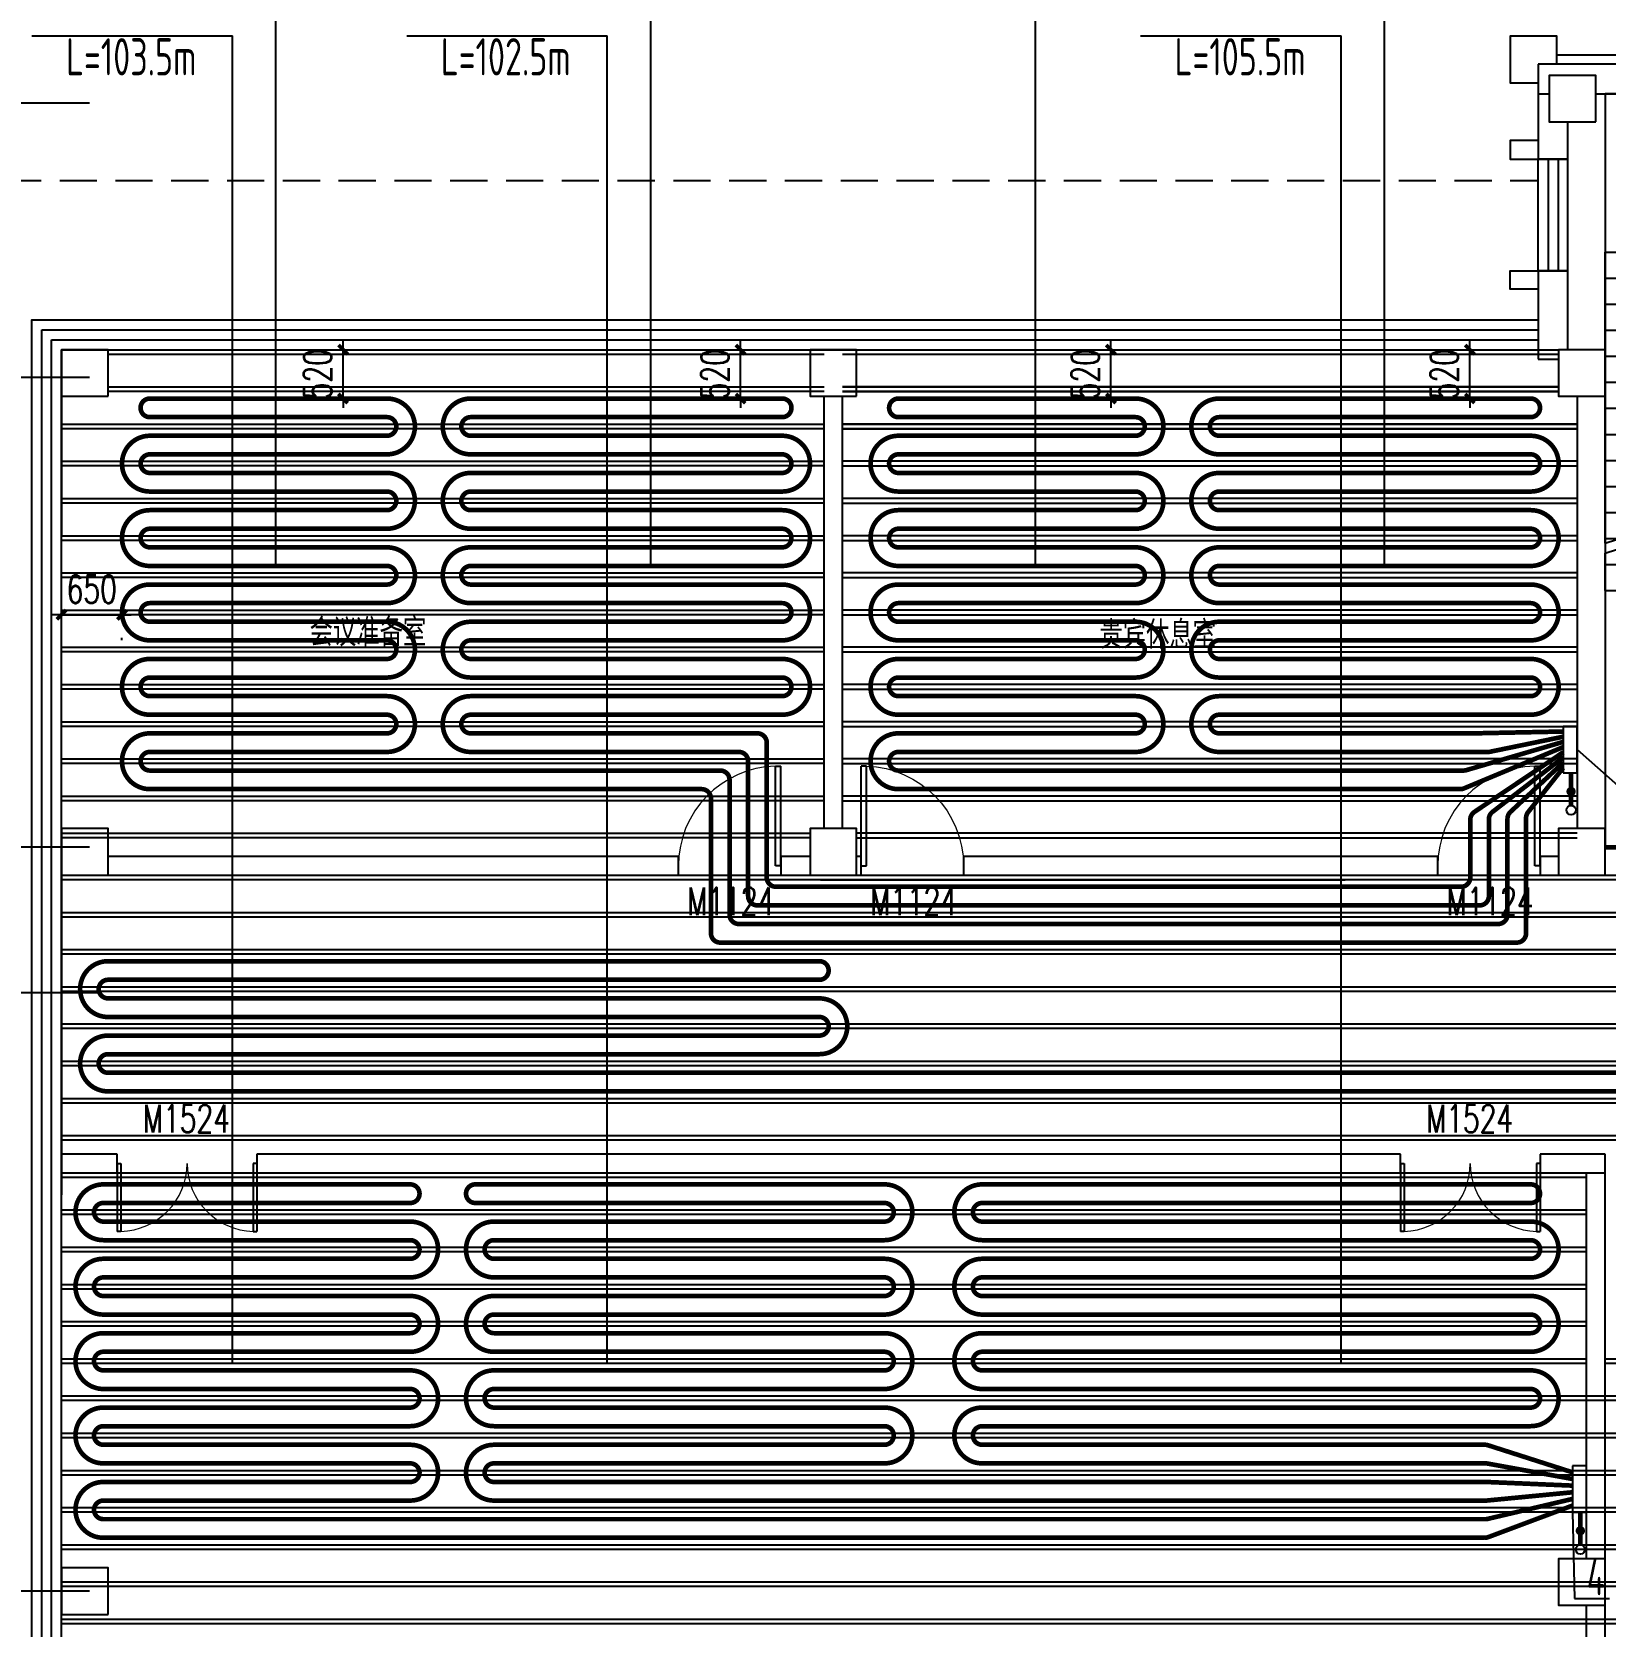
# Model space of a CAD drawing. Extents: x 2430460 to 2514560, y -608375 to -364775.
# Drawn here: x 2442863 to 2459782, y -452918 to -435776 of the extents above; entities that cross this region are included whole.
import ezdxf

# ---------------------------------------------------------------- set-up
doc = ezdxf.new("R2010")
doc.units = 0
doc.header["$LTSCALE"] = 1000
doc.header["$MEASUREMENT"] = 0
for name, pattern in [('_DASH', [0.6, 0.4, -0.2]), ('CENTER', [2, 1.25, -0.25, 0.25, -0.25]), ('DASH', [0.35, 0.25, -0.1])]:
    doc.linetypes.add(name, pattern=pattern)
doc.layers.add('A-FLOR-IDEN', color=7, linetype='Continuous', lineweight=20)
for name, color, linetype in [('AXIS', 3, 'Continuous'), ('COLUMN', 9, 'Continuous'), ('CURTWALL', 4, 'Continuous'), ('EQ-采暖分集水器', 7, 'Continuous'), ('PIPE-地暖供', 4, 'Continuous'), ('PIPE-暖供水', 3, 'Continuous'), ('STAIR', 2, 'Continuous'), ('TH_DIM', 3, 'Continuous'), ('VPIPE-暖供水', 3, 'Continuous'), ('VPIPE-暖回水', 2, 'Continuous'), ('WALL', 9, 'Continuous'), ('WINDOW', 4, 'Continuous'), ('WINDOW_TEXT', 7, 'Continuous'), ('木龙骨', 23, 'Continuous'), ('立面', 254, 'Continuous')]:
    doc.layers.add(name, color=color, linetype=linetype)
doc.styles.add('26#标准$0$TSSD_REIN', font='Tssdeng.shx', dxfattribs={"width": 0.7, "bigfont": 'tssdchn.shx'})
doc.styles.add('_TCH_DIM_T3', font='SIMPLEX', dxfattribs={"width": 0.705882, "bigfont": 'GBCBIG'})
doc.styles.add('_TCH_WINDOW', font='SIMPLEX', dxfattribs={"height": 3.5, "bigfont": 'GBCBIG'})
doc.styles.add('ROS', font='simhei.ttf', dxfattribs={"width": 0.7})
doc.dimstyles.new('_TCH_ARCH&&100', dxfattribs={"dimtxt": 297.5, "dimasz": 100, "dimexe": 250, "dimexo": 300, "dimgap": 126.25, "dimtad": 1, "dimdec": 0, "dimzin": 0, "dimdsep": 46, "dimtxsty": '_TCH_DIM_T3', "dimblk": 'ARCHTICK', "dimcen": 0.09, "dimclrt": 7, "dimazin": 2, "dimtfac": 1, "dimtdec": 0, "dimtix": 1, "dimtmove": 2, "dimatfit": 3, "dimfxl": 30, "dimtolj": 1, "dimtzin": 0, "dimarcsym": 0})

# ---------------------------------------------------------------- blocks, each defined once
blk = doc.blocks.new('_FZHK')
blk.add_lwpolyline([(-0.5, -0.5), (0.5, -0.5), (0.5, 0.5), (-0.5, 0.5)], close=True)
blk = doc.blocks.new('$WINLIB2D$00000001')
at = {"color": 0}
for points in [[(-0.5, 0.5), (-0.5, -0.5)], [(-0.5, 0.5), (0.5, 0.5)], [(0.5, -0.5), (0.5, 0.5)], [(0.5, 0.167), (-0.5, 0.167)], [(0.5, -0.167), (-0.5, -0.167)], [(-0.5, -0.5), (0.5, -0.5)]]:
    blk.add_lwpolyline(points, dxfattribs=at)
blk = doc.blocks.new('$DorLib2D$00000001')
for p, q in [((0.45, 0.975), (0.5, 0.975)), ((0.45, 0), (0.45, 0.975)), ((0.5, 0), (0.5, 0.975)), ((0.5, 0), (0.45, 0))]:
    blk.add_line(p, q)
at = {"lineweight": 13}
blk.add_arc((0.475, 0), 0.975, 91.4693, 180, dxfattribs=at)
blk = doc.blocks.new('$DorLib2D$00000002')
for p, q in [((-0.5, 0), (-0.5, 0.4875)), ((-0.475, 0.4875), (-0.5, 0.4875)), ((-0.475, 0), (-0.475, 0.4875)), ((0.475, 0), (0.475, 0.4875)), ((0.475, 0.4875), (0.5, 0.4875)), ((0.5, 0), (0.5, 0.4875)), ((-0.5, 0), (-0.475, 0)), ((0.5, 0), (0.475, 0))]:
    blk.add_line(p, q)
at = {"lineweight": 13}
for centre, start, end in [((-0.4875, 0), 0, 88.53072), ((0.4875, 0), 91.46928, 180)]:
    blk.add_arc(centre, 0.4875, start, end, dxfattribs=at)
blk = doc.blocks.new('A$C5D18424C')
for points in [[(-24520, 27780), (-24520, 28080), (-25020, 28080), (-25020, 27580), (-24720, 27580)], [(-24520, 27880), (-23550, 27880)], [(-24720, 26960), (-25020, 26960), (-25020, 26760), (-24720, 26760)], [(-24000, 27060), (-24000, 19660)], [(-24000, 26760), (-24000, 19360)], [(-24720, 25360), (-25020, 25360), (-25020, 25560), (-24720, 25560)], [(320, 2640), (320, -3260), (-40920, -3260), (-40920, 25030), (-24720, 25030)]]:
    blk.add_lwpolyline(points)
at = {"color": 4, "linetype": '_DASH'}
blk.add_lwpolyline([(1820, 2640), (1820, -4760), (-42420, -4760), (-42420, 26530), (-24720, 26530)], dxfattribs=at)
at = {"layer": 'AXIS'}
for p, q in [((-40300, 27360), (-44300, 27360)), ((-40300, 24410), (-44300, 24410)), ((-40300, 19360), (-44300, 19360)), ((-40300, 11360), (-44300, 11360))]:
    blk.add_line(p, q, dxfattribs=at)
at = {"layer": 'CURTWALL'}
for p, q in [((-40920, 25030), (-24720, 25030)), ((-24720, 25030), (-24720, 24710)), ((-40813.3, -3153.3), (-40813.3, 24923.4)), ((-40813.3, 24923.4), (-24720, 24923.4)), ((-40706.7, -3046.6), (-40706.7, 24816.7)), ((-40706.7, 24816.7), (-24720, 24816.7)), ((-40600, -2940), (-40600, 24710)), ((-40600, 24710), (-24720, 24710))]:
    blk.add_line(p, q, dxfattribs=at)
at = {"layer": 'STAIR'}
for p, q in [((-20850, 27460), (-24000, 27460)), ((-24000, 27460), (-24000, 25760)), ((-24000, 22629.2), (-24000, 25760)), ((-24000, 25760), (-22560, 25760)), ((-24000, 25760), (-22560, 25760)), ((-24000, 25480), (-22560, 25480)), ((-24000, 25200), (-22560, 25200)), ((-24000, 24920), (-22560, 24920)), ((-24000, 24640), (-22560, 24640)), ((-24000, 24360), (-22560, 24360)), ((-24000, 24080), (-22560, 24080)), ((-24000, 23800), (-22560, 23800)), ((-24000, 23520), (-22560, 23520)), ((-24000, 23240), (-22560, 23240)), ((-24000, 22960), (-22980.6, 22960)), ((-24000, 22629.2), (-23338.1, 22844)), ((-24000, 22524), (-23332.8, 22740.6)), ((-24000, 22680), (-23843.3, 22680)), ((-24000, 22120), (-24000, 22524)), ((-24000, 22400), (-22560, 22400)), ((-24000, 22120), (-22560, 22120))]:
    blk.add_line(p, q, dxfattribs=at)
at = {"layer": 'WALL'}
for p, q in [((-23350, 27780), (-24720, 27780)), ((-24720, 27780), (-24720, 27460)), ((-24720, 27460), (-24600, 27460)), ((-24720, 27460), (-24720, 26760)), ((-24100, 27460), (-23350, 27460)), ((-24400, 26760), (-24400, 27160)), ((-24720, 26760), (-24400, 26760)), ((-24400, 25560), (-24720, 25560)), ((-24720, 25560), (-24720, 24610)), ((-24400, 24710), (-24400, 25560)), ((-24720, 24610), (-24500, 24610)), ((-32400, 19560), (-32400, 24210)), ((-32200, 19560), (-32200, 24210)), ((-24300, 24210), (-24300, 19560)), ((-24000, 24210), (-24000, 19560)), ((-33966.1, 19260), (-40100, 19260)), ((-33966.1, 19060), (-33966.1, 19260)), ((-32550, 19260), (-32866.1, 19260)), ((-32866.1, 19260), (-32866.1, 19060)), ((-32000, 19260), (-32050, 19260)), ((-32000, 19060), (-32000, 19260)), ((-25800, 19260), (-30900, 19260)), ((-30900, 19260), (-30900, 19060)), ((-25800, 19060), (-25800, 19260)), ((-24500, 19260), (-24700, 19260)), ((-24700, 19260), (-24700, 19060)), ((-40100, 19060), (-33966.1, 19060)), ((-32866.1, 19060), (-32550, 19060)), ((-32050, 19060), (-32000, 19060)), ((-30900, 19060), (-25800, 19060)), ((-24700, 19060), (-24500, 19060)), ((-40000, 16060), (-40600, 16060)), ((-40600, 16060), (-40600, 15860)), ((-40000, 15860), (-40000, 16060)), ((-26200, 16060), (-38500, 16060)), ((-38500, 16060), (-38500, 15860)), ((-26200, 15860), (-26200, 16060)), ((-24000, 16060), (-24700, 16060)), ((-24700, 16060), (-24700, 15860)), ((-24000, 15860), (-24000, 16060)), ((-40600, 15860), (-40000, 15860)), ((-38500, 15860), (-26200, 15860)), ((-24700, 15860), (-24000, 15860)), ((-24200, 11710), (-24200, 15860)), ((-24000, 11710), (-24000, 15860)), ((-24200, 3560), (-24200, 11210)), ((-24000, 3560), (-24000, 11210))]:
    blk.add_line(p, q, dxfattribs=at)
at = {"layer": 'COLUMN'}
for p, xscale, yscale, zscale, rotation in [((-24350, 27410), 500, 500, 500, 90), ((-40350, 24460), 500.0000000870787, 499.9999999981374, 499.9999999981374, 90), ((-32300, 24460), 500.0000000868458, 500, 500, 90), ((-24250, 24460), 500.0000000868458, 500.0000000004657, 500.0000000004657, 90), ((-40350, 19310), 499.9999999126885, 499.9999999981374, 499.9999999981374, 90), ((-32300, 19310), 499.9999999129213, 500, 500, 90), ((-24250, 19310), 499.9999999129213, 500, 500, 90), ((-24250, 11460), 500, 500, 500, 180), ((-40350, 11360), 500, 499.9999999981374, 499.9999999981374, 90)]:
    blk.add_blockref('_FZHK', p, dxfattribs=dict(at, xscale=xscale, yscale=yscale, zscale=zscale, rotation=rotation))
at = {"layer": 'WINDOW', "xscale": 1200, "yscale": 320, "zscale": 1200, "rotation": 90}
blk.add_blockref('$WINLIB2D$00000001', (-24560, 26160), dxfattribs=at)
at = {"layer": 'WINDOW'}
ref = blk.add_blockref('$DorLib2D$00000001', (-33416.1, 19160), dxfattribs=dict(at, xscale=-1100, yscale=-1100, zscale=-1100, rotation=180.0000000000211))
ref.add_attrib('A', 'M1124', (-33871.1, 18631.4), dxfattribs={"layer": 'WINDOW_TEXT', "height": 297.5, "style": '_TCH_WINDOW', "width": 0.705882})
ref = blk.add_blockref('$DorLib2D$00000001', (-31450, 19160), dxfattribs=dict(at, xscale=1100, yscale=-1100, zscale=1100, rotation=180.0000000000283))
ref.add_attrib('A', 'M1124', (-31905, 18631.4), dxfattribs={"layer": 'WINDOW_TEXT', "height": 297.5, "style": '_TCH_WINDOW', "width": 0.705882})
ref = blk.add_blockref('$DorLib2D$00000001', (-25250, 19160), dxfattribs=dict(at, xscale=-1100, yscale=-1100, zscale=-1100, rotation=180.0000000000283))
ref.add_attrib('A', 'M1124', (-25705, 18631.4), dxfattribs={"layer": 'WINDOW_TEXT', "height": 297.5, "style": '_TCH_WINDOW', "width": 0.705882})
ref = blk.add_blockref('$DorLib2D$00000002', (-39250, 15960), dxfattribs=dict(at, xscale=1500, yscale=1500, zscale=1500, rotation=179.9999999999935))
ref.add_attrib('A', 'M1524', (-39725, 16294.4), dxfattribs={"layer": 'WINDOW_TEXT', "height": 297.5, "rotation": 360, "style": '_TCH_WINDOW', "width": 0.705882})
ref = blk.add_blockref('$DorLib2D$00000002', (-25450, 15960), dxfattribs=dict(at, xscale=1500, yscale=1500, zscale=1500, rotation=179.9999999999935))
ref.add_attrib('A', 'M1524', (-25925, 16294.4), dxfattribs={"layer": 'WINDOW_TEXT', "height": 297.5, "rotation": 360, "style": '_TCH_WINDOW', "width": 0.705882})
at = {"layer": 'A-FLOR-IDEN', "style": 'ROS', "width": 0.7}
for s, p in [('会议准备室', (-37932.4, 21551)), ('贵宾休息室', (-29438.1, 21524.8))]:
    blk.add_text(s, height=262.87, dxfattribs=at).set_placement(p)
blk = doc.blocks.new('_ArchTick')
at = {"color": 0, "linetype": 'ByBlock', "const_width": 0.4}
blk.add_lwpolyline([(-0.5, -0.5), (0.5, 0.5)], dxfattribs=at)
blk = doc.blocks.new('*D629')
at = {"layer": 'Defpoints', "color": 0, "transparency": 16777216}
for p in [(2443182, -442018), (2443832, -442018), (2443832, -442043)]:
    blk.add_point(p, dxfattribs=at)
at = {"layer": 'TH_DIM', "color": 0, "lineweight": -2, "transparency": 16777216}
for p, q in [((2443182, -442043), (2443082, -442043)), ((2443182, -442043), (2443832, -442043)), ((2443832, -442043), (2443932, -442043)), ((2443182, -442318), (2443182, -442293)), ((2443832, -442318), (2443832, -442293))]:
    blk.add_line(p, q, dxfattribs=at)
at = {"layer": 'TH_DIM', "color": 0, "lineweight": -2, "transparency": 16777216, "xscale": 100, "yscale": 100, "zscale": 100}
blk.add_blockref('_ArchTick', (2443182, -442043), dxfattribs=at)
at = {"layer": 'TH_DIM', "color": 0, "lineweight": -2, "transparency": 16777216, "xscale": 100, "yscale": 100, "zscale": 100, "rotation": 180}
blk.add_blockref('_ArchTick', (2443832, -442043), dxfattribs=at)
at = {"layer": 'TH_DIM', "color": 7, "transparency": 16777216, "insert": (2443507, -441768), "char_height": 297.5, "attachment_point": 5, "style": '_TCH_DIM_T3'}
blk.add_mtext('\\A1;650', dxfattribs=at)
blk = doc.blocks.new('*D630')
at = {"layer": 'Defpoints', "color": 0, "transparency": 16777216}
for p in [(2446210, -439193), (2446233, -439193), (2446233, -439718)]:
    blk.add_point(p, dxfattribs=at)
at = {"layer": 'TH_DIM', "color": 0, "lineweight": -2, "transparency": 16777216}
for p, q in [((2445933, -439193), (2445960, -439193)), ((2446210, -439193), (2446210, -439093)), ((2446210, -439718), (2446210, -439193)), ((2445933, -439718), (2445960, -439718)), ((2446210, -439718), (2446210, -439818))]:
    blk.add_line(p, q, dxfattribs=at)
at = {"layer": 'TH_DIM', "color": 0, "lineweight": -2, "transparency": 16777216, "xscale": 100, "yscale": 100, "zscale": 100}
for p, rotation in [((2446210, -439193), 270), ((2446210, -439718), 90)]:
    blk.add_blockref('_ArchTick', p, dxfattribs=dict(at, rotation=rotation))
at = {"layer": 'TH_DIM', "color": 7, "transparency": 16777216, "insert": (2445935, -439456), "char_height": 297.5, "attachment_point": 5, "rotation": 90, "style": '_TCH_DIM_T3'}
blk.add_mtext('\\A1;520', dxfattribs=at)
blk = doc.blocks.new('*D631')
at = {"layer": 'Defpoints', "color": 0, "transparency": 16777216}
for p in [(2450484, -439193), (2450507, -439193), (2450507, -439718)]:
    blk.add_point(p, dxfattribs=at)
at = {"layer": 'TH_DIM', "color": 0, "lineweight": -2, "transparency": 16777216}
for p, q in [((2450207, -439193), (2450234, -439193)), ((2450484, -439193), (2450484, -439093)), ((2450484, -439718), (2450484, -439193)), ((2450207, -439718), (2450234, -439718)), ((2450484, -439718), (2450484, -439818))]:
    blk.add_line(p, q, dxfattribs=at)
at = {"layer": 'TH_DIM', "color": 0, "lineweight": -2, "transparency": 16777216, "xscale": 100, "yscale": 100, "zscale": 100}
for p, rotation in [((2450484, -439193), 270), ((2450484, -439718), 90)]:
    blk.add_blockref('_ArchTick', p, dxfattribs=dict(at, rotation=rotation))
at = {"layer": 'TH_DIM', "color": 7, "transparency": 16777216, "insert": (2450209, -439456), "char_height": 297.5, "attachment_point": 5, "rotation": 90, "style": '_TCH_DIM_T3'}
blk.add_mtext('\\A1;520', dxfattribs=at)
blk = doc.blocks.new('*D632')
at = {"layer": 'Defpoints', "color": 0, "transparency": 16777216}
for p in [(2454467, -439193), (2454490, -439193), (2454490, -439718)]:
    blk.add_point(p, dxfattribs=at)
at = {"layer": 'TH_DIM', "color": 0, "lineweight": -2, "transparency": 16777216}
for p, q in [((2454190, -439193), (2454217, -439193)), ((2454467, -439193), (2454467, -439093)), ((2454467, -439718), (2454467, -439193)), ((2454190, -439718), (2454217, -439718)), ((2454467, -439718), (2454467, -439818))]:
    blk.add_line(p, q, dxfattribs=at)
at = {"layer": 'TH_DIM', "color": 0, "lineweight": -2, "transparency": 16777216, "xscale": 100, "yscale": 100, "zscale": 100}
for p, rotation in [((2454467, -439193), 270), ((2454467, -439718), 90)]:
    blk.add_blockref('_ArchTick', p, dxfattribs=dict(at, rotation=rotation))
at = {"layer": 'TH_DIM', "color": 7, "transparency": 16777216, "insert": (2454192, -439456), "char_height": 297.5, "attachment_point": 5, "rotation": 90, "style": '_TCH_DIM_T3'}
blk.add_mtext('\\A1;520', dxfattribs=at)
blk = doc.blocks.new('*D633')
at = {"layer": 'Defpoints', "color": 0, "transparency": 16777216}
for p in [(2458327, -439193), (2458349, -439193), (2458349, -439718)]:
    blk.add_point(p, dxfattribs=at)
at = {"layer": 'TH_DIM', "color": 0, "lineweight": -2, "transparency": 16777216}
for p, q in [((2458049, -439193), (2458077, -439193)), ((2458327, -439193), (2458327, -439093)), ((2458327, -439718), (2458327, -439193)), ((2458049, -439718), (2458077, -439718)), ((2458327, -439718), (2458327, -439818))]:
    blk.add_line(p, q, dxfattribs=at)
at = {"layer": 'TH_DIM', "color": 0, "lineweight": -2, "transparency": 16777216, "xscale": 100, "yscale": 100, "zscale": 100}
for p, rotation in [((2458327, -439193), 270), ((2458327, -439718), 90)]:
    blk.add_blockref('_ArchTick', p, dxfattribs=dict(at, rotation=rotation))
at = {"layer": 'TH_DIM', "color": 7, "transparency": 16777216, "insert": (2458052, -439456), "char_height": 297.5, "attachment_point": 5, "rotation": 90, "style": '_TCH_DIM_T3'}
blk.add_mtext('\\A1;520', dxfattribs=at)

msp = doc.modelspace()

# ---------------------------------------------------------------- hatches: boundary and pattern name
at = {"layer": 'VPIPE-暖回水', "linetype": 'DASH'}
for points in [[(2459465.7, -443943.3), (2459464.6, -443932.9), (2459461.4, -443922.9), (2459456.2, -443913.9), (2459449.2, -443906.1), (2459440.7, -443900), (2459431.2, -443895.7), (2459420.9, -443893.5), (2459410.5, -443893.5), (2459400.3, -443895.7), (2459390.7, -443900), (2459382.2, -443906.1), (2459375.3, -443913.9), (2459370, -443922.9), (2459366.8, -443932.9), (2459365.7, -443943.3), (2459366.8, -443953.7), (2459370, -443963.6), (2459375.3, -443972.7), (2459382.2, -443980.4), (2459390.7, -443986.6), (2459400.3, -443990.8), (2459410.5, -443993), (2459420.9, -443993), (2459431.2, -443990.8), (2459440.7, -443986.6), (2459449.2, -443980.4), (2459456.2, -443972.7), (2459461.4, -443963.6), (2459464.6, -443953.7)], [(2459565.7, -451893.3), (2459564.6, -451882.9), (2459561.4, -451872.9), (2459556.2, -451863.9), (2459549.2, -451856.1), (2459540.7, -451850), (2459531.2, -451845.7), (2459520.9, -451843.5), (2459510.5, -451843.5), (2459500.3, -451845.7), (2459490.7, -451850), (2459482.2, -451856.1), (2459475.3, -451863.9), (2459470, -451872.9), (2459466.8, -451882.9), (2459465.7, -451893.3), (2459466.8, -451903.7), (2459470, -451913.6), (2459475.3, -451922.7), (2459482.2, -451930.4), (2459490.7, -451936.6), (2459500.3, -451940.8), (2459510.5, -451943), (2459520.9, -451943), (2459531.2, -451940.8), (2459540.7, -451936.6), (2459549.2, -451930.4), (2459556.2, -451922.7), (2459561.4, -451913.6), (2459564.6, -451903.7)]]:
    msp.add_hatch(color=256, dxfattribs=at).paths.add_polyline_path(points)

# ---------------------------------------------------------------- linework, layer by layer
for p, q in [((2445487.8, -441518.3), (2445487.8, -434693.1)), ((2449518.1, -441518.3), (2449518.1, -434693.1)), ((2453654.6, -441518.3), (2453654.6, -434693.1)), ((2457409.1, -441518.3), (2457409.1, -434693.1)), ((2442864.2, -435819.2), (2445020.6, -435819.2)), ((2445020.6, -450094.4), (2445020.6, -435819.2)), ((2446894.4, -435819.2), (2449050.9, -435819.2)), ((2449050.9, -450094.4), (2449050.9, -435819.2)), ((2454785.5, -435819.2), (2456941.9, -435819.2)), ((2456941.9, -450094.4), (2456941.9, -435819.2)), ((2443182, -439693.3), (2443182, -441194)), ((2459482, -443493.3), (2460242.5, -444168.1)), ((2443182, -444343.3), (2443182, -448280.9)), ((2451342.9, -444893.3), (2456986.5, -444893.3)), ((2440487.5, -446105.8), (2443589.3, -446105.8)), ((2459432, -451693.3), (2459451.4, -452620.1)), ((2459451.4, -452620.1), (2459829.6, -452620.1))]:
    msp.add_line(p, q)
at = {"layer": 'EQ-采暖分集水器'}
for p, q in [((2459332, -443243.3), (2459332, -443743.3)), ((2459482, -443243.3), (2459332, -443243.3)), ((2459332, -443243.3), (2459332, -443743.3)), ((2459482, -443243.3), (2459332, -443243.3)), ((2459482, -443743.3), (2459482, -443243.3)), ((2459482, -443743.3), (2459482, -443243.3)), ((2459332, -443743.3), (2459482, -443743.3)), ((2459332, -443743.3), (2459482, -443743.3)), ((2459432, -451193.3), (2459432, -451693.3)), ((2459582, -451193.3), (2459432, -451193.3)), ((2459432, -451193.3), (2459432, -451693.3)), ((2459582, -451193.3), (2459432, -451193.3)), ((2459582, -451693.3), (2459582, -451193.3)), ((2459582, -451693.3), (2459582, -451193.3)), ((2459432, -451693.3), (2459582, -451693.3)), ((2459432, -451693.3), (2459582, -451693.3))]:
    msp.add_line(p, q, dxfattribs=at)
at = {"layer": 'PIPE-地暖供', "const_width": 50}
for points in [[(2459332, -443687.7), (2458953.6, -444165.8, 0.1689771), (2458932, -444227.8), (2458932, -445468.3, -0.4142136), (2458832, -445568.3), (2450265.9, -445568.3, -0.4142136), (2450165.9, -445468.3), (2450165.9, -444018.3, 0.4142136), (2450065.9, -443918.3), (2444132, -443918.3, -0.4142136), (2443832, -443618.3, -0.4142136), (2444132, -443318.3), (2446682, -443318.3, 0.4142136), (2446782, -443218.3, 0.4142136), (2446682, -443118.3), (2444132, -443118.3, -0.4142136), (2443832, -442818.3, -0.4142136), (2444132, -442518.3), (2446682, -442518.3, 0.4142136), (2446782, -442418.3, 0.4142136), (2446682, -442318.3), (2444132, -442318.3, -0.4142136), (2443832, -442018.3, -0.4142136), (2444132, -441718.3), (2446682, -441718.3, 0.4142136), (2446782, -441618.3, 0.4142136), (2446682, -441518.3), (2444132, -441518.3, -0.4142136), (2443832, -441218.3, -0.4142136), (2444132, -440918.3), (2446682, -440918.3, 0.4142136), (2446782, -440818.3, 0.4142136), (2446682, -440718.3), (2444132, -440718.3, -0.4142136), (2443832, -440418.3, -0.4142136), (2444132, -440118.3), (2446682, -440118.3, 0.4142136), (2446782, -440018.3, 0.4142136), (2446682, -439918.3), (2444132, -439918.3, -0.4142136), (2444032, -439818.3, -0.4142136), (2444132, -439718.3), (2446682, -439718.3, -0.4142136), (2446982, -440018.3, -0.4142136), (2446682, -440318.3), (2444132, -440318.3, 0.4142136), (2444032, -440418.3, 0.4142136), (2444132, -440518.3), (2446682, -440518.3, -0.4142136), (2446982, -440818.3, -0.4142136), (2446682, -441118.3), (2444132, -441118.3, 0.4142136), (2444032, -441218.3, 0.4142136), (2444132, -441318.3), (2446682, -441318.3, -0.4142136), (2446982, -441618.3, -0.4142136), (2446682, -441918.3), (2444132, -441918.3, 0.4142136), (2444032, -442018.3, 0.4142136), (2444132, -442118.3), (2446682, -442118.3, -0.4142136), (2446982, -442418.3, -0.4142136), (2446682, -442718.3), (2444132, -442718.3, 0.4142136), (2444032, -442818.3, 0.4142136), (2444132, -442918.3), (2446682, -442918.3, -0.4142136), (2446982, -443218.3, -0.4142136), (2446682, -443518.3), (2444132, -443518.3, 0.4142136), (2444032, -443618.3, 0.4142136), (2444132, -443718.3), (2450265.9, -443718.3, -0.4142136), (2450365.9, -443818.3), (2450365.9, -445268.3, 0.4142136), (2450465.9, -445368.3), (2458632, -445368.3, 0.4142136), (2458732, -445268.3), (2458732, -444236.4, -0.2076827), (2458763.7, -444163.4), (2459332, -443632.2)], [(2459332, -443576.6), (2458571, -444163, 0.2326351), (2458532, -444242.2), (2458532, -445068.3, -0.4142136), (2458432, -445168.3), (2450665.9, -445168.3, -0.4142136), (2450565.9, -445068.3), (2450565.9, -443618.3, 0.4142136), (2450465.9, -443518.3), (2447582, -443518.3, -0.4142136), (2447282, -443218.3, -0.4142136), (2447582, -442918.3), (2450932, -442918.3, 0.4142136), (2451032, -442818.3, 0.4142136), (2450932, -442718.3), (2447582, -442718.3, -0.4142136), (2447282, -442418.3, -0.4142136), (2447582, -442118.3), (2450932, -442118.3, 0.4142136), (2451032, -442018.3, 0.4142136), (2450932, -441918.3), (2447582, -441918.3, -0.4142136), (2447282, -441618.3, -0.4142136), (2447582, -441318.3), (2450932, -441318.3, 0.4142136), (2451032, -441218.3, 0.4142136), (2450932, -441118.3), (2447582, -441118.3, -0.4142136), (2447282, -440818.3, -0.4142136), (2447582, -440518.3), (2450932, -440518.3, 0.4142136), (2451032, -440418.3, 0.4142136), (2450932, -440318.3), (2447582, -440318.3, -0.4142136), (2447282, -440018.3, -0.4142136), (2447582, -439718.3), (2450932, -439718.3, -0.4142136), (2451032, -439818.3), (2451032, -439818.3, -0.4142136), (2450932, -439918.3), (2447582, -439918.3, 0.4142136), (2447482, -440018.3, 0.4142136), (2447582, -440118.3), (2450932, -440118.3, -0.4142136), (2451232, -440418.3, -0.4142136), (2450932, -440718.3), (2447582, -440718.3, 0.4142136), (2447482, -440818.3, 0.4142136), (2447582, -440918.3), (2450932, -440918.3, -0.4142136), (2451232, -441218.3, -0.4142136), (2450932, -441518.3), (2447582, -441518.3, 0.4142136), (2447482, -441618.3, 0.4142136), (2447582, -441718.3), (2450932, -441718.3, -0.4142136), (2451232, -442018.3, -0.4142136), (2450932, -442318.3), (2447582, -442318.3, 0.4142136), (2447482, -442418.3, 0.4142136), (2447582, -442518.3), (2450932, -442518.3, -0.4142136), (2451232, -442818.3, -0.4142136), (2450932, -443118.3), (2447582, -443118.3, 0.4142136), (2447482, -443218.3, 0.4142136), (2447582, -443318.3), (2450665.9, -443318.3, -0.4142136), (2450765.9, -443418.3), (2450765.9, -444868.3, 0.4142136), (2450865.9, -444968.3), (2458232, -444968.3, 0.4142136), (2458332, -444868.3), (2458332, -444246.3, -0.2497887), (2458376.2, -444163.3), (2459332, -443521)], [(2459332, -443465.5), (2458263.5, -443910.6, -0.0989934), (2458225, -443918.3), (2452182, -443918.3, -0.4142136), (2451882, -443618.3, -0.4142136), (2452182, -443318.3), (2454732, -443318.3, 0.4142136), (2454832, -443218.3, 0.4142136), (2454732, -443118.3), (2452182, -443118.3, -0.4142136), (2451882, -442818.3, -0.4142136), (2452182, -442518.3), (2454732, -442518.3, 0.4142136), (2454832, -442418.3, 0.4142136), (2454732, -442318.3), (2452182, -442318.3, -0.4142136), (2451882, -442018.3, -0.4142136), (2452182, -441718.3), (2454732, -441718.3, 0.4142136), (2454832, -441618.3, 0.4142136), (2454732, -441518.3), (2452182, -441518.3, -0.4142136), (2451882, -441218.3, -0.4142136), (2452182, -440918.3), (2454732, -440918.3, 0.4142136), (2454832, -440818.3, 0.4142136), (2454732, -440718.3), (2452182, -440718.3, -0.4142136), (2451882, -440418.3, -0.4142136), (2452182, -440118.3), (2454732, -440118.3, 0.4142136), (2454832, -440018.3, 0.4142136), (2454732, -439918.3), (2452182, -439918.3, -0.4142136), (2452082, -439818.3, -0.4142136), (2452182, -439718.3), (2454732, -439718.3, -0.4142136), (2455032, -440018.3, -0.4142136), (2454732, -440318.3), (2452182, -440318.3, 0.4142136), (2452082, -440418.3, 0.4142136), (2452182, -440518.3), (2454732, -440518.3, -0.4142136), (2455032, -440818.3, -0.4142136), (2454732, -441118.3), (2452182, -441118.3, 0.4142136), (2452082, -441218.3, 0.4142136), (2452182, -441318.3), (2454732, -441318.3, -0.4142136), (2455032, -441618.3, -0.4142136), (2454732, -441918.3), (2452182, -441918.3, 0.4142136), (2452082, -442018.3, 0.4142136), (2452182, -442118.3), (2454732, -442118.3, -0.4142136), (2455032, -442418.3, -0.4142136), (2454732, -442718.3), (2452182, -442718.3, 0.4142136), (2452082, -442818.3, 0.4142136), (2452182, -442918.3), (2454732, -442918.3, -0.4142136), (2455032, -443218.3, -0.4142136), (2454732, -443518.3), (2452182, -443518.3, 0.4142136), (2452082, -443618.3, 0.4142136), (2452182, -443718.3), (2458260.9, -443718.3, 0.0710866), (2458288.9, -443714.3), (2459332, -443409.9)], [(2459332, -443354.4), (2458545.6, -443516.2, -0.0507821), (2458525.4, -443518.3), (2455632, -443518.3, -0.4142136), (2455332, -443218.3, -0.4142136), (2455632, -442918.3), (2458982, -442918.3, 0.4142136), (2459082, -442818.3, 0.4142136), (2458982, -442718.3), (2455632, -442718.3, -0.4142136), (2455332, -442418.3, -0.4142136), (2455632, -442118.3), (2458982, -442118.3, 0.4142136), (2459082, -442018.3, 0.4142136), (2458982, -441918.3), (2455632, -441918.3, -0.4142136), (2455332, -441618.3, -0.4142136), (2455632, -441318.3), (2458982, -441318.3, 0.4142136), (2459082, -441218.3, 0.4142136), (2458982, -441118.3), (2455632, -441118.3, -0.4142136), (2455332, -440818.3, -0.4142136), (2455632, -440518.3), (2458982, -440518.3, 0.4142136), (2459082, -440418.3, 0.4142136), (2458982, -440318.3), (2455632, -440318.3, -0.4142136), (2455332, -440018.3, -0.4142136), (2455632, -439718.3), (2458982, -439718.3, -0.4142136), (2459082, -439818.3), (2459082, -439818.3, -0.4142136), (2458982, -439918.3), (2455632, -439918.3, 0.4142136), (2455532, -440018.3, 0.4142136), (2455632, -440118.3), (2458982, -440118.3, -0.4142136), (2459282, -440418.3, -0.4142136), (2458982, -440718.3), (2455632, -440718.3, 0.4142136), (2455532, -440818.3, 0.4142136), (2455632, -440918.3), (2458982, -440918.3, -0.4142136), (2459282, -441218.3, -0.4142136), (2458982, -441518.3), (2455632, -441518.3, 0.4142136), (2455532, -441618.3, 0.4142136), (2455632, -441718.3), (2458982, -441718.3, -0.4142136), (2459282, -442018.3, -0.4142136), (2458982, -442318.3), (2455632, -442318.3, 0.4142136), (2455532, -442418.3, 0.4142136), (2455632, -442518.3), (2458982, -442518.3, -0.4142136), (2459282, -442818.3, -0.4142136), (2458982, -443118.3), (2455632, -443118.3, 0.4142136), (2455532, -443218.3, 0.4142136), (2455632, -443318.3), (2458375, -443318.3, 0.0050843), (2458377, -443318.2), (2459332, -443298.8)], [(2460282, -447168.3), (2443682, -447168.3, -0.4142136), (2443382, -446868.3, -0.4142136), (2443682, -446568.3), (2451332, -446568.3, 0.4142136), (2451432, -446468.3, 0.4142136), (2451332, -446368.3), (2443682, -446368.3, -0.4142136), (2443382, -446068.3, -0.4142136), (2443682, -445768.3), (2451332, -445768.3, -0.4142136), (2451432, -445868.3, -0.4142136), (2451332, -445968.3), (2443682, -445968.3, 0.4142136), (2443582, -446068.3, 0.4142136), (2443682, -446168.3), (2451332, -446168.3, -0.4142136), (2451632, -446468.3, -0.4142136), (2451332, -446768.3), (2443682, -446768.3, 0.4142136), (2443582, -446868.3, 0.4142136), (2443682, -446968.3), (2460032, -446968.3, 0.4142136)], [(2459432, -451621.8), (2458523.5, -451961.9, -0.0897832), (2458488.4, -451968.3), (2443632, -451968.3, -0.4142136), (2443332, -451668.3, -0.4142136), (2443632, -451368.3), (2446932, -451368.3, 0.4142136), (2447032, -451268.3, 0.4142136), (2446932, -451168.3), (2443632, -451168.3, -0.4142136), (2443332, -450868.3, -0.4142136), (2443632, -450568.3), (2446932, -450568.3, 0.4142136), (2447032, -450468.3, 0.4142136), (2446932, -450368.3), (2443632, -450368.3, -0.4142136), (2443332, -450068.3, -0.4142136), (2443632, -449768.3), (2446932, -449768.3, 0.4142136), (2447032, -449668.3, 0.4142136), (2446932, -449568.3), (2443632, -449568.3, -0.4142136), (2443332, -449268.3, -0.4142136), (2443632, -448968.3), (2446932, -448968.3, 0.4142136), (2447032, -448868.3, 0.4142136), (2446932, -448768.3), (2443632, -448768.3, -0.4142136), (2443332, -448468.3, -0.4142136), (2443632, -448168.3), (2446932, -448168.3, -0.4142136), (2447032, -448268.3, -0.4142136), (2446932, -448368.3), (2443632, -448368.3, 0.4142136), (2443532, -448468.3, 0.4142136), (2443632, -448568.3), (2446932, -448568.3, -0.4142136), (2447232, -448868.3, -0.4142136), (2446932, -449168.3), (2443632, -449168.3, 0.4142136), (2443532, -449268.3, 0.4142136), (2443632, -449368.3), (2446932, -449368.3, -0.4142136), (2447232, -449668.3, -0.4142136), (2446932, -449968.3), (2443632, -449968.3, 0.4142136), (2443532, -450068.3, 0.4142136), (2443632, -450168.3), (2446932, -450168.3, -0.4142136), (2447232, -450468.3, -0.4142136), (2446932, -450768.3), (2443632, -450768.3, 0.4142136), (2443532, -450868.3, 0.4142136), (2443632, -450968.3), (2446932, -450968.3, -0.4142136), (2447232, -451268.3, -0.4142136), (2446932, -451568.3), (2443632, -451568.3, 0.4142136), (2443532, -451668.3, 0.4142136), (2443632, -451768.3), (2458494.9, -451768.3, 0.0578612), (2458517.8, -451765.6), (2459432, -451550.4)], [(2459432, -451479), (2458511.3, -451567.8, -0.0240487), (2458501.7, -451568.3), (2447832, -451568.3, -0.4142136), (2447532, -451268.3, -0.4142136), (2447832, -450968.3), (2452032, -450968.3, 0.4142136), (2452132, -450868.3, 0.4142136), (2452032, -450768.3), (2447832, -450768.3, -0.4142136), (2447532, -450468.3, -0.4142136), (2447832, -450168.3), (2452032, -450168.3, 0.4142136), (2452132, -450068.3, 0.4142136), (2452032, -449968.3), (2447832, -449968.3, -0.4142136), (2447532, -449668.3, -0.4142136), (2447832, -449368.3), (2452032, -449368.3, 0.4142136), (2452132, -449268.3, 0.4142136), (2452032, -449168.3), (2447832, -449168.3, -0.4142136), (2447532, -448868.3, -0.4142136), (2447832, -448568.3), (2452032, -448568.3, 0.4142136), (2452132, -448468.3, 0.4142136), (2452032, -448368.3), (2447632, -448368.3, -0.4142136), (2447532, -448268.3), (2447532, -448268.3, -0.4142136), (2447632, -448168.3), (2452032, -448168.3, -0.4142136), (2452332, -448468.3, -0.4142136), (2452032, -448768.3), (2447832, -448768.3, 0.4142136), (2447732, -448868.3, 0.4142136), (2447832, -448968.3), (2452032, -448968.3, -0.4142136), (2452332, -449268.3, -0.4142136), (2452032, -449568.3), (2447832, -449568.3, 0.4142136), (2447732, -449668.3, 0.4142136), (2447832, -449768.3), (2452032, -449768.3, -0.4142136), (2452332, -450068.3, -0.4142136), (2452032, -450368.3), (2447832, -450368.3, 0.4142136), (2447732, -450468.3, 0.4142136), (2447832, -450568.3), (2452032, -450568.3, -0.4142136), (2452332, -450868.3, -0.4142136), (2452032, -451168.3), (2447832, -451168.3, 0.4142136), (2447732, -451268.3, 0.4142136), (2447832, -451368.3), (2458504.4, -451368.3, -0.0106061), (2458508.6, -451368.4), (2459432, -451407.6)], [(2459432, -451336.1), (2458515.4, -451169.9, 0.0448851), (2458497.5, -451168.3), (2453083, -451168.3, -0.4142136), (2452783, -450868.3, -0.4142136), (2453083, -450568.3), (2458982, -450568.3, 0.4142136), (2459082, -450468.3, 0.4142136), (2458982, -450368.3), (2453083, -450368.3, -0.4142136), (2452783, -450068.3, -0.4142136), (2453083, -449768.3), (2458982, -449768.3, 0.4142136), (2459082, -449668.3, 0.4142136), (2458982, -449568.3), (2453083, -449568.3, -0.4142136), (2452783, -449268.3, -0.4142136), (2453083, -448968.3), (2458982, -448968.3, 0.4142136), (2459082, -448868.3, 0.4142136), (2458982, -448768.3), (2453083, -448768.3, -0.4142136), (2452783, -448468.3, -0.4142136), (2453083, -448168.3), (2458982, -448168.3, -0.4142136), (2459082, -448268.3), (2459082, -448268.3, -0.4142136), (2458982, -448368.3), (2453083, -448368.3, 0.4142136), (2452983, -448468.3, 0.4142136), (2453083, -448568.3), (2458982, -448568.3, -0.4142136), (2459282, -448868.3, -0.4142136), (2458982, -449168.3), (2453083, -449168.3, 0.4142136), (2452983, -449268.3, 0.4142136), (2453083, -449368.3), (2458982, -449368.3, -0.4142136), (2459282, -449668.3, -0.4142136), (2458982, -449968.3), (2453083, -449968.3, 0.4142136), (2452983, -450068.3, 0.4142136), (2453083, -450168.3), (2458982, -450168.3, -0.4142136), (2459282, -450468.3, -0.4142136), (2458982, -450768.3), (2453083, -450768.3, 0.4142136), (2452983, -450868.3, 0.4142136), (2453083, -450968.3), (2458490.9, -450968.3, -0.0776476), (2458521.4, -450973), (2459432, -451264.7)]]:
    msp.add_lwpolyline(points, format="xyb", dxfattribs=at)
at = {"layer": 'PIPE-暖供水', "linetype": 'Continuous', "const_width": 50}
for points in [[(2459415.7, -444093.3), (2459415.7, -443743.3)], [(2459515.7, -452043.3), (2459515.7, -451693.3)]]:
    msp.add_lwpolyline(points, dxfattribs=at)
at = {"layer": 'VPIPE-暖供水', "linetype": 'Continuous'}
for centre in [(2459415.7, -444143.3), (2459515.7, -452093.3)]:
    msp.add_circle(centre, 50, dxfattribs=at)
at = {"layer": '木龙骨', "color": 253}
for points in [[(2443682, -439193.3), (2451382, -439193.3)], [(2451582, -439193.3), (2459282, -439193.3)], [(2451382, -439243.3), (2443682, -439243.3)], [(2459282, -439243.3), (2451582, -439243.3)], [(2443682, -439593.3), (2451382, -439593.3)], [(2451382, -439643.3), (2443682, -439643.3)], [(2451582, -439593.3), (2459282, -439593.3)], [(2459282, -439593.3), (2451582, -439593.3)], [(2459282, -439643.3), (2451582, -439643.3)], [(2451582, -439643.3), (2459282, -439643.3)], [(2443182, -439993.3), (2451382, -439993.3)], [(2451382, -440043.3), (2443182, -440043.3)], [(2451582, -439993.3), (2459482, -439993.3)], [(2459482, -439993.3), (2451582, -439993.3)], [(2459482, -440043.3), (2451582, -440043.3)], [(2451582, -440043.3), (2459482, -440043.3)], [(2443182, -440393.3), (2451382, -440393.3)], [(2459482, -440393.3), (2451582, -440393.3)], [(2451382, -440443.3), (2443182, -440443.3)], [(2451582, -440443.3), (2459482, -440443.3)], [(2443182, -440793.3), (2451382, -440793.3)], [(2451382, -440843.3), (2443182, -440843.3)], [(2459482, -440793.3), (2451582, -440793.3)], [(2451582, -440843.3), (2459482, -440843.3)], [(2443182, -441193.3), (2451382, -441193.3)], [(2451382, -441243.3), (2443182, -441243.3)], [(2459482, -441193.3), (2451582, -441193.3)], [(2451582, -441243.3), (2459482, -441243.3)], [(2443182, -441593.3), (2451382, -441593.3)], [(2459482, -441593.3), (2451582, -441593.3)], [(2451382, -441643.3), (2443182, -441643.3)], [(2451582, -441643.3), (2459482, -441643.3)], [(2443182, -441993.3), (2451382, -441993.3)], [(2451382, -442043.3), (2443182, -442043.3)], [(2459482, -441993.3), (2451582, -441993.3)], [(2451582, -442043.3), (2459482, -442043.3)], [(2443182, -442393.3), (2451382, -442393.3)], [(2451382, -442443.3), (2443182, -442443.3)], [(2459482, -442393.3), (2451582, -442393.3)], [(2451582, -442443.3), (2459482, -442443.3)], [(2443182, -442793.3), (2451382, -442793.3)], [(2459482, -442793.3), (2451582, -442793.3)], [(2451382, -442843.3), (2443182, -442843.3)], [(2451582, -442843.3), (2459482, -442843.3)], [(2443182, -443193.3), (2451382, -443193.3)], [(2451382, -443243.3), (2443182, -443243.3)], [(2459482, -443193.3), (2451582, -443193.3)], [(2451582, -443243.3), (2459482, -443243.3)], [(2443182, -443593.3), (2451382, -443593.3)], [(2451382, -443643.3), (2443182, -443643.3)], [(2459482, -443593.3), (2451582, -443593.3)], [(2451582, -443643.3), (2459482, -443643.3)], [(2443182, -443993.3), (2451382, -443993.3)], [(2459482, -443993.3), (2451582, -443993.3)], [(2451382, -444043.3), (2443182, -444043.3)], [(2451582, -444043.3), (2459482, -444043.3)], [(2443182, -444393.3), (2451232, -444393.3)], [(2451232, -444443.3), (2443182, -444443.3)], [(2459482, -444393.3), (2451732, -444393.3)], [(2451732, -444443.3), (2459482, -444443.3)], [(2443182, -444843.3), (2483182, -444843.3), (2483182, -444893.3), (2443182, -444893.3)], [(2443182, -445243.3), (2499582, -445243.3), (2499582, -445293.3), (2443182, -445293.3)], [(2443182, -445643.3), (2499582, -445643.3), (2499582, -445693.3), (2443182, -445693.3)], [(2443182, -446043.3), (2499582, -446043.3), (2499582, -446093.3), (2443182, -446093.3)], [(2443182, -446443.3), (2499582, -446443.3), (2499582, -446493.3), (2443182, -446493.3)], [(2443182, -446843.3), (2499582, -446843.3), (2499582, -446893.3), (2443182, -446893.3)], [(2443182, -447243.3), (2499582, -447243.3), (2499582, -447293.3), (2443182, -447293.3)], [(2443182, -447643.3), (2499582, -447643.3), (2499582, -447693.3), (2443182, -447693.3)], [(2443182, -448043.3), (2459582, -448043.3)], [(2459582, -448093.3), (2443182, -448093.3)], [(2443182, -448443.3), (2459582, -448443.3)], [(2459582, -448493.3), (2443182, -448493.3)], [(2443182, -448843.3), (2459582, -448843.3)], [(2459582, -448893.3), (2443182, -448893.3)], [(2443182, -449243.3), (2459582, -449243.3)], [(2459582, -449293.3), (2443182, -449293.3)], [(2443182, -449643.3), (2459582, -449643.3)], [(2459582, -449693.3), (2443182, -449693.3)], [(2443182, -450043.3), (2459582, -450043.3)], [(2459582, -450093.3), (2443182, -450093.3)], [(2459782, -450043.3), (2499582, -450043.3), (2499582, -450093.3), (2459782, -450093.3)], [(2443182, -450443.3), (2499582, -450443.3), (2499582, -450493.3), (2443182, -450493.3)], [(2443182, -450843.3), (2499582, -450843.3), (2499582, -450893.3), (2443182, -450893.3)], [(2443182, -451243.3), (2499582, -451243.3), (2499582, -451293.3), (2443182, -451293.3)], [(2443182, -451643.3), (2499582, -451643.3), (2499582, -451693.3), (2443182, -451693.3)], [(2443182, -452043.3), (2499582, -452043.3), (2499582, -452093.3), (2443182, -452093.3)], [(2443182, -452443.3), (2499082, -452443.3), (2499082, -452493.3), (2443182, -452493.3)], [(2443182, -452843.3), (2499082, -452843.3), (2499082, -452893.3), (2443182, -452893.3)]]:
    msp.add_lwpolyline(points, dxfattribs=at)
at = {"layer": '立面', "linetype": 'CENTER', "const_width": 50}
msp.add_lwpolyline([(2459782, -444543.3), (2462932, -444543.3)], dxfattribs=at)

# ---------------------------------------------------------------- block references
msp.add_blockref('A$C5D18424C', (2483782, -463903.3))

# ---------------------------------------------------------------- texts
at = {"char_height": 400, "width": 1509.222, "style": '26#标准$0$TSSD_REIN'}
for s, insert, attachment_point in [('L=103.5m', (2443230.5, -436243), 7), ('L=102.5m', (2447260.7, -436243), 7), ('L=105.5m', (2455151.8, -436243), 7), ('4', (2459582.9, -452187.1), 1)]:
    msp.add_mtext(s, dxfattribs=dict(at, insert=insert, attachment_point=attachment_point))

# ---------------------------------------------------------------- dimensions: what is measured, and where the dimension line sits
at = {"layer": 'TH_DIM'}
for p1, p2, picture, middle in [((2446233.1, -439718.3), (2446233.1, -439193.3), '*D630', (2445935.5, -439455.8)), ((2450507, -439718.3), (2450507, -439193.3), '*D631', (2450209.3, -439455.8)), ((2454489.8, -439718.3), (2454489.8, -439193.3), '*D632', (2454192.2, -439455.8)), ((2458349.3, -439718.3), (2458349.3, -439193.3), '*D633', (2458051.7, -439455.8))]:
    dim = msp.add_aligned_dim(p1=p1, p2=p2, distance=22.6, text='520', dimstyle='_TCH_ARCH&&100', dxfattribs=at)
    dim.commit()
    dim.dimension.update_dxf_attribs({"geometry": picture, "text_midpoint": middle})
dim = msp.add_aligned_dim(p1=(2443182, -442018.3), p2=(2443832, -442018.3), distance=-25, dimstyle='_TCH_ARCH&&100', dxfattribs=at)
dim.commit()
dim.dimension.update_dxf_attribs({"geometry": '*D629', "text_midpoint": (2443507, -441768.3)})

doc.saveas('drawing.dxf')
